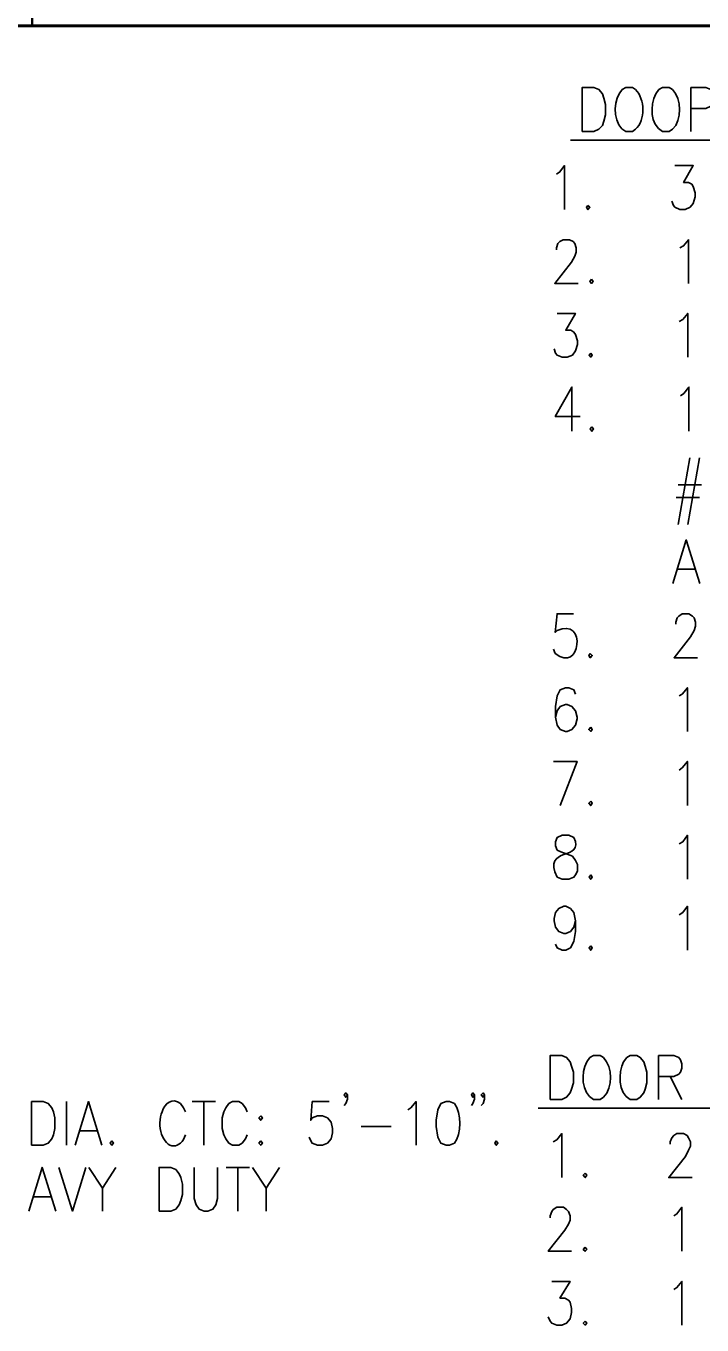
# Model space of a CAD drawing. Header units: inches. Extents: x 5 to 516, y -193 to 129.
# Drawn here: x 181.12 to 186.89, y -88.97 to -77.87 of the extents above; entities that cross this region are included whole.
import ezdxf

# ---------------------------------------------------------------- set-up
doc = ezdxf.new("R2010")
doc.units = ezdxf.units.IN
doc.header["$MEASUREMENT"] = 0
doc.layers.add('PDF3_Geometry', color=7, linetype='Continuous')

msp = doc.modelspace()

# ---------------------------------------------------------------- linework, layer by layer
at = {"layer": 'PDF3_Geometry', "lineweight": 50}
msp.add_lwpolyline([(181.1703462, -32.9700706), (181.1703462, -77.8671928), (209.7451811, -77.8671928), (209.7451811, -32.9700706)], close=True, dxfattribs=at)
at = {"layer": 'PDF3_Geometry', "lineweight": 60}
msp.add_lwpolyline([(155.7886388, -77.8671928), (282.7804969, -77.8671928)], dxfattribs=at)
at = {"layer": 'PDF3_Geometry', "lineweight": 35}
for points in [[(185.8700435, -78.7704687), (185.8700435, -78.3938262), (185.9700371, -78.3938262), (186.0133676, -78.4104918), (186.0433657, -78.4471561), (186.0566982, -78.4838205), (186.0700307, -78.5371504), (186.0700307, -78.6271446), (186.0566982, -78.6804745), (186.0433657, -78.7171388), (186.0133676, -78.75047), (185.9700371, -78.7704687)], [(185.9200416, -79.4004265), (185.9067092, -79.4170921), (185.9200416, -79.4370908), (185.9367072, -79.4170921)], [(185.9500419, -80.0303876), (185.9367094, -80.0503863), (185.9500419, -80.0670519), (185.9633744, -80.0503863)], [(185.9433759, -80.6636816), (185.9300434, -80.6803472), (185.9433759, -80.6970128), (185.9567084, -80.6803472)], [(185.9533715, -81.2936394), (185.940039, -81.310305), (185.9533715, -81.3303037), (185.966704, -81.310305)], [(185.9400396, -83.2301811), (185.9267071, -83.2468467), (185.9400396, -83.2668454), (185.9567051, -83.2468467)], [(185.9433759, -83.8601422), (185.9267103, -83.8801409), (185.9433759, -83.8968065), (185.9567084, -83.8801409)], [(185.9433759, -84.4934329), (185.9267103, -84.5100985), (185.9433759, -84.5300972), (185.9567084, -84.5100985)], [(185.9433759, -85.123394), (185.9300434, -85.1433927), (185.9433759, -85.1600583), (185.9567084, -85.1433927)], [(185.9433759, -85.7300208), (185.9300434, -85.7466864), (185.9433759, -85.7666851), (185.9567084, -85.7466864)], [(185.596732, -87.0432707), (185.596732, -86.6666282), (185.6967256, -86.6666282), (185.7367231, -86.6832938), (185.7667211, -86.7199581), (185.7800536, -86.7566224), (185.7967192, -86.8099524), (185.7967192, -86.8999466), (185.7800536, -86.9532765), (185.7667211, -86.9866077), (185.7367231, -87.023272), (185.6967256, -87.0432707)], [(181.1636802, -87.4332468), (181.1636802, -87.0599374), (181.2636738, -87.0599374), (181.3070043, -87.076603), (181.3370024, -87.1132673), (181.3503349, -87.1465985), (181.3636674, -87.1999284), (181.3636674, -87.2899227), (181.3503349, -87.3432526), (181.3370024, -87.3799169), (181.3070043, -87.4165812), (181.2636738, -87.4332468)], [(183.1235562, -87.1832628), (183.1068906, -87.1999284), (183.1235562, -87.2199272), (183.1368887, -87.1999284)], [(181.850302, -87.3965806), (181.8369696, -87.4165793), (181.850302, -87.4332449), (181.8636345, -87.4165793)], [(183.1235562, -87.3965806), (183.1068906, -87.4165793), (183.1235562, -87.4332449), (183.1368887, -87.4165793)], [(185.1367599, -87.3965806), (185.1234274, -87.4165793), (185.1367599, -87.4332449), (185.1500924, -87.4165793)], [(182.25361, -87.9965448), (182.25361, -87.6232354), (182.3536036, -87.6232354), (182.3969342, -87.639901), (182.4269323, -87.6765654), (182.4402647, -87.7098966), (182.4535972, -87.7665596), (182.4535972, -87.8532207), (182.4402647, -87.9065506), (182.4269323, -87.9432149), (182.3969342, -87.9798792), (182.3536036, -87.9965448)], [(185.8967141, -87.6732284), (185.8800486, -87.689894), (185.8967141, -87.7098928), (185.9100466, -87.689894)], [(185.8967141, -88.3031895), (185.8800486, -88.3231883), (185.8967141, -88.3398539), (185.9100466, -88.3231883)], [(185.8967141, -88.9364836), (185.8800486, -88.9531492), (185.8967141, -88.9698148), (185.9100466, -88.9531492)]]:
    msp.add_lwpolyline(points, close=True, dxfattribs=at)
for points in [[(186.326686, -78.4104902), (186.3000211, -78.3938246), (186.243358, -78.3938246), (186.21336, -78.4104902), (186.186695, -78.4471545)], [(186.6433332, -78.4104902), (186.6133351, -78.3938246), (186.5566721, -78.3938246), (186.526674, -78.4104902), (186.5000091, -78.4471545)], [(186.7999833, -78.7704687), (186.7999833, -78.3938262), (186.9266419, -78.3938262), (186.9699724, -78.4104918), (186.986638, -78.4304905), (186.9999705, -78.4671549), (186.9999705, -78.5004861), (186.986638, -78.5371504), (186.9699724, -78.553816), (186.9266419, -78.5738147), (186.7999833, -78.5738147)], [(186.243358, -78.7704671), (186.3000211, -78.7704671), (186.326686, -78.7504684)], [(186.5566721, -78.7704671), (186.6133351, -78.7704671), (186.6433332, -78.7504684)], [(185.770054, -78.8437978), (192.8829309, -78.8437978)], [(185.6500598, -79.1337776), (185.6800578, -79.1137788), (185.7200553, -79.0604489), (185.7200553, -79.4370915)], [(186.6633276, -79.0604485), (186.8199842, -79.0604485), (186.7366562, -79.2037727), (186.7799868, -79.2037727), (186.8066517, -79.2204383), (186.8199842, -79.240437), (186.8366498, -79.2937669), (186.8366498, -79.3270981), (186.8199842, -79.3837611), (186.7933193, -79.4170923), (186.7499887, -79.437091), (186.7066582, -79.437091), (186.6633276, -79.4170923), (186.6499951, -79.4004267), (186.6366626, -79.3637624)], [(185.6500598, -79.7804036), (185.6500598, -79.763738), (185.6633922, -79.7270737), (185.6800578, -79.7104081), (185.7067228, -79.6937425), (185.7633858, -79.6937425), (185.7933839, -79.7104081), (185.8067164, -79.7270737), (185.8200489, -79.763738), (185.8200489, -79.8004023), (185.8067164, -79.8337335), (185.7800514, -79.8870634), (185.6367273, -80.0670519), (185.8367145, -80.0670519)], [(186.7066598, -79.7637387), (186.7366579, -79.7470731), (186.7799884, -79.6937432), (186.7799884, -80.0670526)], [(185.6567257, -80.3237003), (185.8133824, -80.3237003), (185.7300544, -80.4670245), (185.7733849, -80.4670245), (185.8000499, -80.4836901), (185.8133824, -80.5036888), (185.830048, -80.5570187), (185.830048, -80.5903499), (185.8133824, -80.6436798), (185.7867174, -80.6803441), (185.7433868, -80.6970097), (185.7000563, -80.6970097), (185.6567257, -80.6803441), (185.6433933, -80.6636785), (185.6300608, -80.6270142)], [(186.6999938, -80.3936964), (186.7299919, -80.3770308), (186.7733224, -80.3237009), (186.7733224, -80.6970103)], [(185.7833859, -81.3303039), (185.7833859, -80.9536614), (185.6400618, -81.2036454), (185.8533814, -81.2036454)], [(186.7099962, -81.0269905), (186.7399942, -81.0069917), (186.7833248, -80.9536618), (186.7833248, -81.3303044)], [(186.7899878, -81.5569553), (186.6899942, -82.1269187)], [(186.8733158, -81.5569553), (186.7733222, -82.1269187)], [(186.6899915, -81.7902743), (186.8899786, -81.7902743)], [(186.6733299, -81.8969332), (186.8733171, -81.8969332)], [(186.6466661, -82.6335532), (186.7599921, -82.2602438), (186.8766513, -82.6335532)], [(186.6899915, -82.5102294), (186.8333156, -82.5102294)], [(185.7967178, -82.8902031), (185.6567268, -82.8902031), (185.6400612, -83.0501929), (185.6567268, -83.0335273)], [(186.6699936, -82.9801971), (186.6699936, -82.9635315), (186.683326, -82.9268672), (186.6966585, -82.9102016), (186.7266566, -82.8902029), (186.7833196, -82.8902029), (186.8133177, -82.9102016), (186.8266502, -82.9268672), (186.8399827, -82.9635315), (186.8399827, -82.9968627), (186.8266502, -83.033527), (186.7966521, -83.0868569), (186.6566611, -83.2668454), (186.8566483, -83.2668454)], [(185.6400612, -83.2301813), (185.6267287, -83.193517)], [(185.8133862, -83.576825), (185.8000537, -83.5401606), (185.7567231, -83.523495), (185.726725, -83.523495), (185.6833945, -83.5401606), (185.6567295, -83.5934906), (185.6433971, -83.6834848), (185.6433971, -83.773479), (185.6567295, -83.8434745), (185.6833945, -83.8801388), (185.726725, -83.8968044), (185.7433906, -83.8968044), (185.7833881, -83.8801388), (185.8133862, -83.8434745), (185.8267186, -83.7901446), (185.8267186, -83.773479), (185.8133862, -83.7201491), (185.7833881, -83.6834848), (185.7433906, -83.6668192), (185.726725, -83.6668192), (185.6833945, -83.6834848), (185.6567295, -83.7201491), (185.6433971, -83.773479)], [(186.6999938, -83.5934933), (186.7266588, -83.5768277), (186.7699893, -83.5234978), (186.7699893, -83.8968072)], [(185.6833896, -84.5300991), (185.8267138, -84.1534565), (185.6267266, -84.1534565)], [(186.6999938, -84.226784), (186.7266588, -84.2067852), (186.7699893, -84.1534553), (186.7699893, -84.5300978)], [(185.8000515, -84.8034147), (185.756721, -84.783416), (185.7000579, -84.783416), (185.6567274, -84.8034147), (185.6433949, -84.8400791), (185.6433949, -84.8734103), (185.6567274, -84.9100746), (185.6867254, -84.9267402), (185.7433885, -84.9467389), (185.786719, -84.9634045), (185.813384, -85.0000688), (185.8300496, -85.0334), (185.8300496, -85.090063), (185.813384, -85.1233942), (185.8000515, -85.1433929), (185.756721, -85.1600585), (185.7000579, -85.1600585), (185.6567274, -85.1433929)], [(186.6999938, -84.8567451), (186.7299919, -84.8400795), (186.7699893, -84.7834164), (186.7699893, -85.1600589)], [(185.8133862, -85.516703), (185.8000537, -85.5700329), (185.7700556, -85.6066973), (185.7300582, -85.6233628), (185.7133926, -85.6233628), (185.670062, -85.6066973), (185.6433971, -85.5700329), (185.6300646, -85.516703), (185.6300646, -85.4967043), (185.6433971, -85.4433744), (185.670062, -85.4100432), (185.7133926, -85.3900445), (185.7300582, -85.3900445), (185.7700556, -85.4100432), (185.8000537, -85.4433744), (185.8133862, -85.516703), (185.8133862, -85.6066973), (185.8000537, -85.6933584), (185.7700556, -85.7466883), (185.7300582, -85.766687), (185.7000601, -85.766687), (185.6567295, -85.7466883), (185.6433971, -85.7133571)], [(186.6999938, -85.4633719), (186.7299919, -85.4433732), (186.7699893, -85.3900433), (186.7699893, -85.7666858)], [(186.0533645, -86.6832922), (186.0233665, -86.6666266), (185.9667034, -86.6666266), (185.9367053, -86.6832922), (185.9100404, -86.7199565)], [(186.2800243, -87.0432691), (186.3366873, -87.0432691), (186.3666854, -87.0232704), (186.3966835, -86.9866061), (186.4100159, -86.9532749), (186.4233484, -86.899945), (186.4233484, -86.8099507), (186.4100159, -86.7566208), (186.3966835, -86.7199565), (186.3666854, -86.6832922), (186.3366873, -86.6666266), (186.2800243, -86.6666266), (186.2533593, -86.6832922), (186.2233612, -86.7199565)], [(186.5233355, -87.0432707), (186.5233355, -86.6666282), (186.6533272, -86.6666282), (186.6966577, -86.6832938), (186.7099902, -86.7032925), (186.7233227, -86.7366237), (186.7233227, -86.773288), (186.7099902, -86.8099524), (186.6966577, -86.826618), (186.6533272, -86.8466167), (186.5233355, -86.8466167)], [(186.6233318, -86.8466179), (186.7233254, -87.0432719)], [(183.8635125, -87.0032749), (183.8501801, -87.0232736), (183.8368476, -87.0032749), (183.8501801, -86.9866093), (183.8635125, -87.0032749), (183.8635125, -87.0399392), (183.8501801, -87.0766036), (183.8368476, -87.0932692)], [(184.950106, -87.0032749), (184.9367735, -87.0232736), (184.923441, -87.0032749), (184.9367735, -86.9866093), (184.950106, -87.0032749), (184.950106, -87.0399392), (184.9367735, -87.0766036), (184.923441, -87.0932692)], [(185.0367636, -87.0032749), (185.0234311, -87.0232736), (185.0067655, -87.0032749), (185.0234311, -86.9866093), (185.0367636, -87.0032749), (185.0367636, -87.0399392), (185.0234311, -87.0766036), (185.0067655, -87.0932692)], [(185.9667034, -87.0432691), (186.0233665, -87.0432691), (186.0533645, -87.0232704)], [(181.4636623, -87.0599356), (181.4636623, -87.433245)], [(181.536988, -87.4332468), (181.650314, -87.0599374), (181.7636401, -87.4332468)], [(182.4802665, -87.1465966), (182.4636009, -87.1132654), (182.436936, -87.0766011)], [(182.5369239, -87.0599356), (182.736911, -87.0599356)], [(182.6369202, -87.0599356), (182.6369202, -87.433245)], [(183.0068983, -87.1465966), (182.9935659, -87.1132654), (182.9635678, -87.0766011), (182.9369028, -87.0599355), (182.8802398, -87.0599355), (182.8502417, -87.0766011), (182.8235768, -87.1132654), (182.8069112, -87.1465966), (182.7935787, -87.1999265), (182.7935787, -87.2899208), (182.8069112, -87.3432507), (182.8235768, -87.379915), (182.8502417, -87.4165793), (182.8802398, -87.4332449), (182.9369028, -87.4332449), (182.9635678, -87.4165793), (182.9935659, -87.379915), (183.0068983, -87.3432507)], [(183.7068521, -87.0599356), (183.563528, -87.0599356), (183.5501955, -87.2199254), (183.563528, -87.1999267), (183.6068585, -87.1832611), (183.6501891, -87.1832611), (183.6935196, -87.1999267), (183.7235177, -87.236591), (183.7368502, -87.2899209), (183.7368502, -87.3265852), (183.7235177, -87.3799151), (183.6935196, -87.4165794), (183.6501891, -87.433245), (183.6068585, -87.433245), (183.563528, -87.4165794), (183.5501955, -87.3965807), (183.536863, -87.3632495)], [(184.380142, -87.1299317), (184.406807, -87.1132661), (184.4501375, -87.0599362), (184.4501375, -87.4332456)], [(184.7801166, -87.0766012), (184.7367861, -87.0599356), (184.706788, -87.0599356), (184.6634574, -87.0766012), (184.6367925, -87.1299312), (184.62346, -87.2199254), (184.62346, -87.2732553), (184.6367925, -87.3632495), (184.6634574, -87.4165794), (184.706788, -87.433245), (184.7367861, -87.433245), (184.7801166, -87.4165794)], [(185.4934061, -87.1165998), (190.949723, -87.1165998)], [(181.5803202, -87.3099196), (181.7236443, -87.3099196)], [(183.9801704, -87.2732568), (184.2368206, -87.2732568)], [(185.6233959, -87.4032466), (185.653394, -87.386581), (185.6967245, -87.3332511), (185.6967245, -87.7098936)], [(186.6233318, -87.4232445), (186.6233318, -87.4032458), (186.6366643, -87.3699146), (186.6533299, -87.3499158), (186.6799948, -87.3332502), (186.7366579, -87.3332502), (186.7666559, -87.3499158), (186.7799884, -87.3699146), (186.796654, -87.4032458), (186.796654, -87.4399101), (186.7799884, -87.4765744), (186.7533235, -87.5299043), (186.6099993, -87.7098928), (186.8099865, -87.7098928)], [(181.1403527, -87.9965448), (181.2536788, -87.6232354), (181.370338, -87.9965448)], [(181.3970026, -87.6232337), (181.5136618, -87.9965431), (181.6269879, -87.6232337)], [(181.6536526, -87.6232337), (181.7703118, -87.799889), (181.7703118, -87.9965431)], [(181.8836319, -87.6232337), (181.7703058, -87.799889)], [(182.5535922, -87.6232337), (182.5535922, -87.8898833), (182.5702578, -87.9432132), (182.5969227, -87.9798775), (182.6402533, -87.9965431), (182.6702514, -87.9965431), (182.7135819, -87.9798775), (182.7402469, -87.9432132), (182.7535794, -87.8898833), (182.7535794, -87.6232337)], [(182.8269104, -87.6232337), (183.0268976, -87.6232337)], [(182.9268999, -87.6232337), (182.9268999, -87.9965431)], [(183.0535601, -87.6232337), (183.1702193, -87.799889), (183.1702193, -87.9965431)], [(183.2835462, -87.6232337), (183.1702201, -87.799889)], [(181.1836781, -87.8732177), (181.3270022, -87.8732177)], [(185.596732, -88.0532056), (185.596732, -88.03654), (185.6100645, -87.9998757), (185.623397, -87.9832101), (185.6533951, -87.9632113), (185.7100581, -87.9632113), (185.7367231, -87.9832101), (185.7533886, -87.9998757), (185.7667211, -88.03654), (185.7667211, -88.0732043), (185.7533886, -88.1065355), (185.7233906, -88.1598654), (185.5800664, -88.3398539), (185.7800536, -88.3398539)], [(186.653332, -88.0365407), (186.679997, -88.0198751), (186.7233275, -87.963212), (186.7233275, -88.3398545)], [(185.610064, -88.5965057), (185.7667206, -88.5965057), (185.6800595, -88.7398298), (185.72339, -88.7398298), (185.7533881, -88.7564954), (185.7667206, -88.773161), (185.7800531, -88.8298241), (185.7800531, -88.8631553), (185.7667206, -88.9164852), (185.7367225, -88.9531495), (185.6967251, -88.9698151), (185.6533945, -88.9698151), (185.610064, -88.9531495), (185.5967315, -88.9364839), (185.5800659, -88.8998196)], [(186.653332, -88.6664984), (186.679997, -88.6498328), (186.7233275, -88.5965029), (186.7233275, -88.9698123)]]:
    msp.add_lwpolyline(points, dxfattribs=at)
msp.add_ellipse((182.3774061, -87.2525314), major_axis=(-0.0033511, 0.1866075), ratio=0.6244657892, start_param=0.9559607778, end_param=4.1935549156, dxfattribs=at)
for points in [[(186.186695, -78.4471545), (186.1335318, -78.5333712), (186.1398091, -78.7209703), (186.243358, -78.7704671)], [(186.326686, -78.7504684), (186.4120695, -78.671529), (186.408403, -78.4915961), (186.326686, -78.4104902)], [(186.5000091, -78.4471545), (186.4498456, -78.548148), (186.4501789, -78.7065823), (186.5566721, -78.7704671)], [(186.6433332, -78.7504684), (186.7245502, -78.6719734), (186.721606, -78.4920961), (186.6433332, -78.4104902)], [(185.6567268, -83.0335273), (185.9105439, -82.9153682), (185.860436, -83.4096143), (185.6400612, -83.2301813)], [(185.6567274, -85.1433929), (185.5223471, -84.8684106), (185.896712, -85.0117347), (185.8000515, -84.8034147)], [(186.0533645, -87.0232704), (186.1348593, -86.9373314), (186.1322484, -86.7693422), (186.0533645, -86.6832922)], [(185.9100404, -86.7199565), (185.8585992, -86.8163948), (185.8635989, -86.9839396), (185.9667034, -87.0432691)], [(186.2233612, -86.7199565), (186.1778641, -86.8152282), (186.1772531, -86.984384), (186.2800243, -87.0432691)], [(182.436936, -87.0766011), (182.3673849, -87.0231601), (182.2998336, -87.0759345), (182.2802793, -87.1465966)], [(184.7801166, -87.4165794), (184.8390017, -87.3371401), (184.8390017, -87.1560406), (184.7801166, -87.0766012)]]:
    msp.add_open_spline(points, degree=3, dxfattribs=at)

doc.saveas('drawing.dxf')
